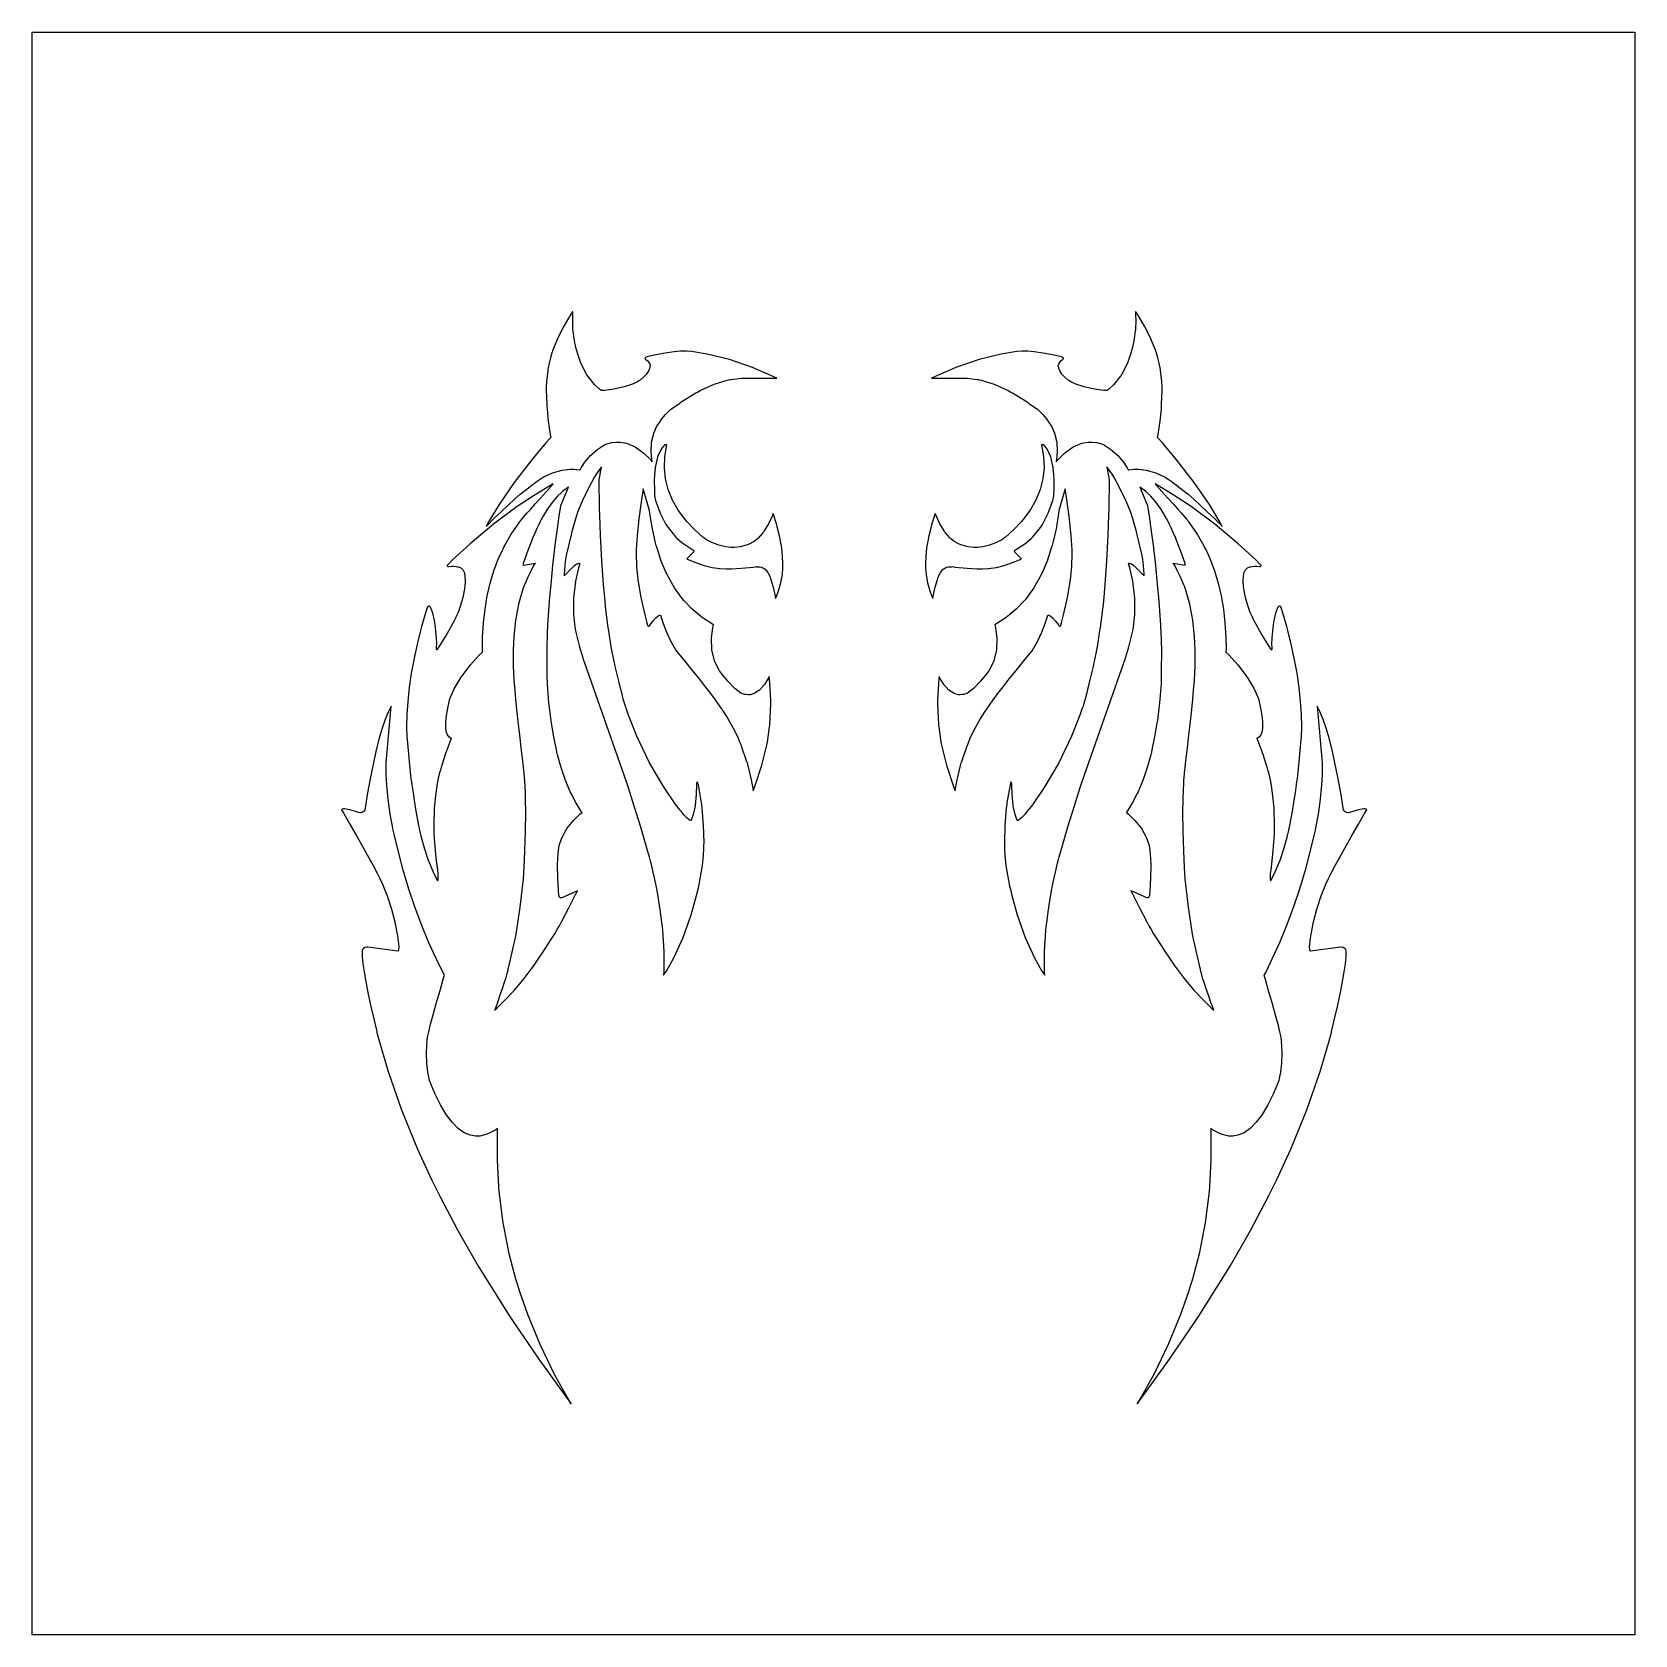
# Model space of a CAD drawing. Extents: x 0 to 41.7, y 0 to 41.7.
import ezdxf

# ---------------------------------------------------------------- set-up
doc = ezdxf.new("R2010")
doc.units = 0
doc.layers.get('0').update_dxf_attribs({"linetype": 'CONTINUOUS'})

msp = doc.modelspace()

# ---------------------------------------------------------------- linework, layer by layer
at = {"color": 7}
msp.add_lwpolyline([(0, 41.6806), (41.6667, 41.6806), (41.6667, 0.01389), (0, 0.01389), (0, 41.6806)], close=True, dxfattribs=at)
at = {"color": 0}
for points in [[(14.0524, 34.4099), (14.0521, 34.4099), (14.0513, 34.4099), (14.0511, 34.4097), (14.0499, 34.4097), (14.0083, 34.3461), (13.8257, 34.0392), (13.6764, 33.7471), (13.6516, 33.691), (13.6389, 33.6629), (13.5308, 33.3901), (13.5218, 33.3637), (13.515, 33.3494), (13.4995, 33.3033), (13.4736, 33.2079), (13.4438, 33.0774), (13.4184, 32.9533), (13.4104, 32.9118), (13.4059, 32.8844), (13.3753, 32.5926), (13.3736, 32.5615), (13.371, 32.5483), (13.3683, 32.4939), (13.3679, 32.3697), (13.3724, 32.1893), (13.3793, 32.0117), (13.3819, 31.9524), (13.3863, 31.8906), (13.4202, 31.5649), (13.4702, 31.2181), (13.4826, 31.1454), (13.4826, 31.1454), (13.3535, 31.0003), (12.9794, 30.5532), (12.5315, 29.9701), (12.1387, 29.3963), (11.8807, 28.9753), (11.8011, 28.8314), (11.8525, 28.8825), (12.0077, 29.0344), (12.1998, 29.2192), (12.3775, 29.3857), (12.5408, 29.5339), (12.6898, 29.6639), (12.8243, 29.7757), (12.9444, 29.8692), (13.0232, 29.9264), (13.0502, 29.9444), (13.1054, 29.9889), (13.284, 30.1061), (13.5272, 30.2217), (13.7798, 30.2911), (13.9762, 30.3142), (14.0418, 30.3142), (14.0939, 30.3142), (14.2328, 30.3026), (14.2504, 30.3004), (14.2764, 30.3535), (14.3715, 30.5043), (14.5231, 30.6832), (14.705, 30.8371), (14.8622, 30.9378), (14.9174, 30.966), (14.9435, 30.9756), (15.0729, 31.0092), (15.1885, 31.0236), (15.2271, 31.0236), (15.2842, 31.0236), (15.4554, 30.9914), (15.6807, 30.8946), (15.9032, 30.7332), (16.0721, 30.5675), (16.1228, 30.5075), (16.11, 30.5719), (16.0915, 30.7694), (16.1047, 31.0172), (16.1621, 31.2507), (16.2333, 31.4179), (16.2637, 31.4699), (16.291, 31.5085), (16.375, 31.6229), (16.4681, 31.7399), (16.5429, 31.8207), (16.5842, 31.8567), (16.5997, 31.8653), (16.8372, 32.0376), (16.8762, 32.0646), (17.2575, 32.3011), (17.2946, 32.3212), (17.3689, 32.3618), (17.7287, 32.5239), (18.0731, 32.6319), (18.1396, 32.6456), (18.1729, 32.6522), (18.4385, 32.686), (18.5271, 32.686), (19.3582, 32.68), (19.2032, 32.7551), (18.7274, 32.9586), (18.1257, 33.169), (17.5531, 33.3114), (17.1463, 33.3751), (17.0099, 33.3854), (16.9067, 33.3835), (16.8525, 33.3815), (16.6901, 33.3679), (16.46, 33.3365), (16.2162, 33.2897), (16.0228, 33.244), (15.9589, 33.2271), (15.9531, 33.2242), (15.9336, 33.2104), (15.9272, 33.1979), (15.9279, 33.1954), (15.9472, 33.1813), (16.0008, 33.1324), (16.0464, 33.0714), (16.0644, 33.0126), (16.0604, 32.969), (16.0551, 32.9561), (16.0511, 32.9347), (16.0261, 32.8728), (15.97, 32.7874), (15.8867, 32.6999), (15.8049, 32.6312), (15.7763, 32.6103), (15.7372, 32.585), (15.6092, 32.526), (15.3903, 32.456), (15.1197, 32.4004), (14.8782, 32.3671), (14.7975, 32.3592), (14.7933, 32.3622), (14.7528, 32.3944), (14.7488, 32.3978), (14.639, 32.499), (14.6212, 32.5174), (14.4528, 32.7251), (14.4369, 32.7485), (14.4114, 32.7883), (14.3432, 32.9132), (14.2599, 33.0997), (14.1868, 33.3076), (14.1379, 33.4794), (14.124, 33.5372), (14.1178, 33.5621), (14.09, 33.7147), (14.0657, 33.9047), (14.0615, 33.9483), (14.0589, 33.9792), (14.0533, 34.1529), (14.0575, 34.3526), (14.0599, 34.3964), (14.0596, 34.3987), (14.0542, 34.4099), (14.0524, 34.4099)], [(28.6894, 34.4099), (28.6875, 34.4099), (28.6821, 34.3987), (28.6819, 34.3964), (28.6843, 34.3526), (28.6885, 34.1529), (28.6828, 33.9792), (28.6803, 33.9483), (28.676, 33.9047), (28.6518, 33.7147), (28.6239, 33.5621), (28.6178, 33.5372), (28.6039, 33.4794), (28.5549, 33.3076), (28.4818, 33.0997), (28.3985, 32.9132), (28.3304, 32.7883), (28.3049, 32.7485), (28.289, 32.7251), (28.1206, 32.5174), (28.1028, 32.499), (27.9931, 32.3978), (27.989, 32.3944), (27.9483, 32.3622), (27.9443, 32.3592), (27.8635, 32.3671), (27.6219, 32.4004), (27.3514, 32.456), (27.1326, 32.526), (27.0046, 32.585), (26.9656, 32.6103), (26.9368, 32.6312), (26.855, 32.6999), (26.7718, 32.7874), (26.7156, 32.8728), (26.6907, 32.9347), (26.6867, 32.9561), (26.6813, 32.969), (26.6772, 33.0126), (26.6953, 33.0714), (26.7408, 33.1324), (26.7944, 33.1811), (26.8139, 33.1954), (26.8144, 33.1979), (26.8081, 33.2104), (26.7888, 33.2242), (26.7829, 33.2271), (26.7189, 33.244), (26.5256, 33.2897), (26.2818, 33.3365), (26.0515, 33.3679), (25.8893, 33.3815), (25.8351, 33.3835), (25.7319, 33.3854), (25.5956, 33.3751), (25.1886, 33.3114), (24.6161, 33.169), (24.0144, 32.9586), (23.5386, 32.7551), (23.3836, 32.68), (24.2146, 32.686), (24.3115, 32.686), (24.5689, 32.6522), (24.6022, 32.6456), (24.6688, 32.6319), (25.0131, 32.5239), (25.3728, 32.3618), (25.4472, 32.3212), (25.4843, 32.3011), (25.8656, 32.0646), (25.9046, 32.0376), (26.1421, 31.8653), (26.1575, 31.8567), (26.1988, 31.8207), (26.2737, 31.7399), (26.3668, 31.6229), (26.4508, 31.5086), (26.4781, 31.4699), (26.5083, 31.4179), (26.5796, 31.2507), (26.6369, 31.0172), (26.6501, 30.7694), (26.6318, 30.5719), (26.619, 30.5075), (26.6697, 30.5675), (26.8386, 30.7332), (27.061, 30.8946), (27.2864, 30.9914), (27.4576, 31.0236), (27.5147, 31.0236), (27.5533, 31.0236), (27.6689, 31.0092), (27.7983, 30.9756), (27.8243, 30.966), (27.8794, 30.9378), (28.0367, 30.8371), (28.2188, 30.6832), (28.3703, 30.5043), (28.4654, 30.3535), (28.4914, 30.3004), (28.5089, 30.3026), (28.6522, 30.3142), (28.7, 30.3142), (28.7654, 30.3142), (28.9619, 30.2911), (29.2146, 30.2217), (29.4578, 30.1061), (29.6364, 29.9889), (29.6915, 29.9444), (29.7185, 29.9264), (29.7972, 29.8692), (29.9174, 29.7757), (30.0519, 29.6639), (30.2008, 29.5339), (30.3642, 29.3857), (30.5419, 29.2192), (30.7342, 29.0344), (30.8893, 28.8825), (30.9407, 28.8314), (30.8611, 28.9753), (30.6031, 29.3963), (30.2103, 29.97), (29.7624, 30.5531), (29.3883, 31.0003), (29.2593, 31.1453), (29.2592, 31.1453), (29.2715, 31.2179), (29.3215, 31.5649), (29.3554, 31.8906), (29.3599, 31.9524), (29.3625, 32.0117), (29.3693, 32.1893), (29.3737, 32.3697), (29.3735, 32.4939), (29.3707, 32.5483), (29.3682, 32.5615), (29.3665, 32.5926), (29.3358, 32.8844), (29.3314, 32.9118), (29.3233, 32.9533), (29.2979, 33.0774), (29.2682, 33.2079), (29.2422, 33.3033), (29.2267, 33.3494), (29.22, 33.3637), (29.211, 33.3901), (29.1029, 33.6629), (29.0903, 33.691), (29.0653, 33.7471), (28.916, 34.0392), (28.7335, 34.3461), (28.6919, 34.4097), (28.6906, 34.4097), (28.6904, 34.4099), (28.6897, 34.4099), (28.6894, 34.4099)], [(16.4981, 30.9493), (16.4425, 30.9472), (16.4303, 30.9356), (16.3743, 30.8674), (16.3249, 30.7872), (16.3161, 30.7693), (16.2679, 30.6532), (16.2607, 30.6324), (16.2296, 30.519), (16.2051, 30.3936), (16.2014, 30.3667), (16.1951, 30.3243), (16.1831, 30.1962), (16.1747, 30.0078), (16.1764, 29.8012), (16.184, 29.6326), (16.1881, 29.5765), (16.2068, 29.5046), (16.326, 29.1729), (16.4785, 28.879), (16.5139, 28.8258), (16.5317, 28.7993), (16.7297, 28.5572), (16.7517, 28.5353), (16.8893, 28.4114), (16.9131, 28.3922), (17.1754, 28.2179), (17.2042, 28.2022), (17.2054, 28.1997), (17.2046, 28.1851), (17.1947, 28.1679), (17.1914, 28.164), (17.019, 27.9911), (17.0765, 27.9643), (17.2528, 27.8907), (17.4714, 27.8151), (17.675, 27.7643), (17.8161, 27.7419), (17.8635, 27.7383), (17.8815, 27.7368), (18.0435, 27.7294), (18.0974, 27.7294), (18.1811, 27.7294), (18.4325, 27.7431), (18.7506, 27.7747), (18.8193, 27.7838), (18.8342, 27.7833), (18.8789, 27.7807), (18.9268, 27.7754), (18.9633, 27.7676), (18.9824, 27.7607), (18.9881, 27.7572), (18.9958, 27.7551), (19.0332, 27.7361), (19.0694, 27.7057), (19.0765, 27.6979), (19.1178, 27.6431), (19.1246, 27.6325), (19.1574, 27.5711), (19.1889, 27.4985), (19.195, 27.4824), (19.2072, 27.4499), (19.2646, 27.2542), (19.3171, 27.0132), (19.3269, 26.9582), (19.35, 27.0058), (19.4079, 27.1542), (19.4668, 27.3624), (19.5038, 27.5828), (19.5176, 27.7572), (19.5186, 27.8154), (19.5192, 27.8551), (19.5113, 28.0604), (19.4887, 28.2737), (19.4819, 28.3176), (19.4753, 28.3617), (19.4306, 28.5872), (19.3711, 28.8211), (19.3571, 28.869), (19.2615, 29.1632), (19.2436, 29.1149), (19.145, 28.8981), (19.0349, 28.7136), (19.0111, 28.6815), (18.9992, 28.6656), (18.9375, 28.5915), (18.8728, 28.5256), (18.8594, 28.5136), (18.846, 28.5017), (18.7771, 28.4479), (18.7051, 28.4022), (18.6903, 28.3942), (18.5992, 28.3528), (18.5667, 28.3412), (18.404, 28.3008), (18.2569, 28.2835), (18.2079, 28.2835), (18.1632, 28.2835), (18.029, 28.2978), (17.8494, 28.3407), (17.669, 28.4122), (17.5315, 28.4847), (17.4879, 28.5122), (17.4393, 28.5514), (17.2169, 28.751), (17.0214, 28.9558), (16.9863, 28.9976), (16.7957, 29.2524), (16.6456, 29.5151), (16.5354, 29.786), (16.4658, 30.0647), (16.4363, 30.3515), (16.4469, 30.6464), (16.4981, 30.9493)], [(26.2438, 30.9493), (26.2947, 30.6464), (26.3056, 30.3515), (26.2761, 30.0647), (26.2062, 29.786), (26.0963, 29.5151), (25.9461, 29.2524), (25.7556, 28.9976), (25.7206, 28.9558), (25.5249, 28.751), (25.3024, 28.5514), (25.2539, 28.5122), (25.2101, 28.4847), (25.0726, 28.4122), (24.8924, 28.3407), (24.7128, 28.2978), (24.5786, 28.2835), (24.5339, 28.2835), (24.4849, 28.2835), (24.3378, 28.3008), (24.1751, 28.3412), (24.1426, 28.3528), (24.0515, 28.3942), (24.0367, 28.4022), (23.9647, 28.4479), (23.8957, 28.5017), (23.8824, 28.5136), (23.8689, 28.5256), (23.8043, 28.5915), (23.7426, 28.6656), (23.7307, 28.6815), (23.7069, 28.7136), (23.5967, 28.8981), (23.4982, 29.1149), (23.4803, 29.1632), (23.3847, 28.869), (23.3706, 28.8211), (23.3113, 28.5872), (23.2665, 28.3617), (23.2597, 28.3176), (23.2531, 28.2737), (23.2304, 28.0604), (23.2225, 27.8551), (23.2232, 27.8154), (23.224, 27.7572), (23.2379, 27.5828), (23.2749, 27.3624), (23.3339, 27.1542), (23.3918, 27.0058), (23.4149, 26.9582), (23.4246, 27.0132), (23.4771, 27.2542), (23.5344, 27.4499), (23.5468, 27.4824), (23.5528, 27.4985), (23.5843, 27.5711), (23.6171, 27.6325), (23.6239, 27.6431), (23.6653, 27.6979), (23.6724, 27.7057), (23.7085, 27.7361), (23.746, 27.7551), (23.7536, 27.7572), (23.7593, 27.7607), (23.7785, 27.7676), (23.8149, 27.7754), (23.8629, 27.7807), (23.9075, 27.7833), (23.9225, 27.7838), (23.9913, 27.7747), (24.3093, 27.7431), (24.5606, 27.7294), (24.6443, 27.7294), (24.7029, 27.7294), (24.8603, 27.7368), (24.8783, 27.7383), (24.9256, 27.7419), (25.0667, 27.7643), (25.2703, 27.8151), (25.489, 27.8907), (25.6651, 27.9643), (25.7228, 27.9911), (25.5504, 28.164), (25.5471, 28.1679), (25.5371, 28.1851), (25.5364, 28.1997), (25.5376, 28.2022), (25.5663, 28.2179), (25.8288, 28.3922), (25.8525, 28.4114), (25.9901, 28.5353), (26.0119, 28.5572), (26.2101, 28.7993), (26.2279, 28.8258), (26.2633, 28.879), (26.4157, 29.1729), (26.5349, 29.5046), (26.5538, 29.5765), (26.5576, 29.6326), (26.5654, 29.8012), (26.5671, 30.0078), (26.5587, 30.1962), (26.5465, 30.3243), (26.5404, 30.3667), (26.5365, 30.3936), (26.5122, 30.519), (26.4811, 30.6324), (26.474, 30.6532), (26.4257, 30.7693), (26.4168, 30.7872), (26.3674, 30.8674), (26.3114, 30.9356), (26.2993, 30.9472), (26.2438, 30.9493)], [(14.8007, 30.3769), (14.6657, 30.1854), (14.6142, 30.0971), (14.4674, 29.8276), (14.3089, 29.5046), (14.1903, 29.2161), (14.1275, 29.0267), (14.1115, 28.9622), (14.025, 28.6646), (14.0111, 28.6135), (13.8872, 28.0732), (13.8761, 28.0161), (13.8702, 27.9693), (13.8536, 27.8285), (13.8394, 27.6878), (13.8333, 27.5939), (13.8333, 27.5549), (13.8354, 27.5469), (14.0919, 27.8071), (14.1017, 27.8146), (14.1317, 27.8361), (14.1654, 27.8568), (14.1932, 27.8693), (14.2096, 27.8733), (14.2151, 27.8733), (14.2207, 27.8733), (14.2361, 27.8647), (14.2374, 27.8629), (14.204, 27.7515), (14.1276, 27.4097), (14.0726, 26.9678), (14.0724, 26.5371), (14.1064, 26.221), (14.1268, 26.1175), (14.1414, 26.0489), (14.2281, 25.7033), (14.3336, 25.3537), (14.3576, 25.2832), (15.4426, 22.2011), (15.4936, 22.0438), (15.6439, 21.5707), (15.8153, 21.0167), (15.9567, 20.5388), (16.0414, 20.2376), (16.0682, 20.1369), (16.0832, 20.0782), (16.2146, 19.4979), (16.2258, 19.4407), (16.2337, 19.4111), (16.2532, 19.3113), (16.2875, 19.1001), (16.3286, 18.8078), (16.3651, 18.5274), (16.3768, 18.4337), (16.3878, 18.3244), (16.4203, 17.7874), (16.4224, 17.2636), (16.4182, 17.1608), (16.4921, 17.2699), (16.6868, 17.6151), (16.9253, 18.1399), (17.1335, 18.735), (17.2725, 19.2331), (17.3115, 19.4007), (17.3296, 19.4797), (17.3779, 19.7183), (17.4256, 20.0118), (17.4544, 20.281), (17.4643, 20.4649), (17.4646, 20.5261), (17.4672, 20.6131), (17.4583, 21.0553), (17.4193, 21.5072), (17.4069, 21.5992), (17.4008, 21.6451), (17.3203, 22.1106), (17.3103, 22.1576), (17.3087, 22.1625), (17.3007, 22.1792), (17.2936, 22.1863), (17.2912, 22.1863), (17.2907, 22.1863), (17.2893, 22.186), (17.2892, 22.1858), (17.2876, 22.1853), (17.2803, 22.1754), (17.2732, 22.1563), (17.2718, 22.1511), (17.2726, 22.1082), (17.2633, 21.8637), (17.2361, 21.5793), (17.2279, 21.5164), (17.2229, 21.485), (17.189, 21.3407), (17.1443, 21.2135), (17.1338, 21.1904), (17.1328, 21.1894), (17.1225, 21.1839), (17.1192, 21.1839), (17.1094, 21.1839), (17.0806, 21.2007), (17.0228, 21.2514), (16.9461, 21.3357), (16.8738, 21.4238), (16.8504, 21.4536), (16.7386, 21.5965), (16.4292, 22.0456), (16.0539, 22.6853), (15.7244, 23.3731), (15.505, 23.9225), (15.4411, 24.1089), (15.4358, 24.1212), (15.4226, 24.1594), (15.3989, 24.2361), (15.37, 24.339), (15.336, 24.4679), (15.2967, 24.6231), (15.2522, 24.8043), (15.2026, 25.0117), (15.1614, 25.1868), (15.1478, 25.2451), (15.1317, 25.3181), (15.0569, 25.7026), (14.9899, 26.1143), (14.9776, 26.2007), (14.9097, 26.7392), (14.8936, 26.8838), (14.8532, 27.3185), (14.8082, 27.9381), (14.7746, 28.5985), (14.7564, 29.124), (14.7525, 29.2992), (14.7418, 30.0407), (14.8007, 30.3769)], [(27.941, 30.3769), (28, 30.0407), (27.9893, 29.2992), (27.9853, 29.124), (27.9671, 28.5985), (27.9335, 27.9381), (27.8885, 27.3185), (27.8482, 26.8838), (27.8321, 26.7392), (27.7642, 26.2007), (27.7518, 26.1143), (27.6847, 25.7026), (27.61, 25.3181), (27.594, 25.2451), (27.5804, 25.1868), (27.5392, 25.0117), (27.4894, 24.8043), (27.445, 24.6231), (27.4058, 24.4679), (27.3718, 24.339), (27.3428, 24.2361), (27.3192, 24.1594), (27.3058, 24.1212), (27.3007, 24.1089), (27.2368, 23.9225), (27.0172, 23.3731), (26.6879, 22.6853), (26.3125, 22.0456), (26.0031, 21.5965), (25.8914, 21.4536), (25.8679, 21.4238), (25.7957, 21.3357), (25.7189, 21.2514), (25.6612, 21.2007), (25.6322, 21.1839), (25.6226, 21.1839), (25.619, 21.1839), (25.6089, 21.1894), (25.6081, 21.1904), (25.5975, 21.2135), (25.5526, 21.3407), (25.5189, 21.485), (25.5139, 21.5164), (25.5057, 21.5793), (25.4783, 21.8637), (25.469, 22.1082), (25.4699, 22.1511), (25.4685, 22.1563), (25.4614, 22.1754), (25.4542, 22.1853), (25.4526, 22.1858), (25.4524, 22.186), (25.451, 22.1863), (25.4504, 22.1863), (25.4481, 22.1863), (25.441, 22.1792), (25.4331, 22.1625), (25.4315, 22.1576), (25.4215, 22.1106), (25.341, 21.6451), (25.3349, 21.5992), (25.3225, 21.5072), (25.2833, 21.0553), (25.2744, 20.6131), (25.2772, 20.5261), (25.2774, 20.4649), (25.2872, 20.281), (25.3163, 20.0118), (25.3639, 19.7183), (25.4121, 19.4797), (25.4303, 19.4007), (25.4693, 19.2331), (25.6082, 18.735), (25.8164, 18.1399), (26.0549, 17.6151), (26.2497, 17.2699), (26.3236, 17.1608), (26.3194, 17.2636), (26.3214, 17.7875), (26.354, 18.3244), (26.3651, 18.4337), (26.3767, 18.5274), (26.4131, 18.8078), (26.4543, 19.1001), (26.4886, 19.3113), (26.5079, 19.4111), (26.516, 19.4407), (26.5272, 19.4979), (26.6586, 20.0782), (26.6736, 20.1369), (26.7004, 20.2376), (26.785, 20.5388), (26.9264, 21.0167), (27.0978, 21.5707), (27.2483, 22.0438), (27.2992, 22.2011), (28.3842, 25.2832), (28.4082, 25.3537), (28.5136, 25.7033), (28.6004, 26.0489), (28.615, 26.1175), (28.6354, 26.221), (28.6694, 26.5371), (28.6692, 26.9678), (28.6142, 27.4097), (28.5376, 27.7515), (28.5044, 27.8629), (28.5056, 27.8647), (28.5214, 27.8733), (28.5267, 27.8733), (28.5321, 27.8733), (28.5485, 27.8693), (28.5763, 27.8568), (28.6101, 27.8361), (28.6401, 27.8146), (28.6499, 27.8071), (28.9064, 27.5469), (28.9085, 27.5549), (28.9085, 27.5939), (28.9024, 27.6878), (28.8881, 27.8285), (28.8715, 27.9693), (28.8656, 28.0161), (28.8546, 28.0732), (28.7306, 28.6135), (28.7168, 28.6646), (28.6303, 28.9622), (28.6143, 29.0267), (28.5515, 29.2161), (28.4328, 29.5046), (28.2744, 29.8276), (28.1275, 30.0971), (28.0761, 30.1854), (27.941, 30.3769)], [(13.5503, 29.9339), (13.2349, 29.7501), (13.0758, 29.654), (12.6112, 29.3446), (11.9969, 28.8881), (11.3921, 28.3807), (10.9418, 27.966), (10.7968, 27.8226), (10.7941, 27.819), (10.7927, 27.8031), (10.8087, 27.7912), (10.8146, 27.7894), (10.8263, 27.7904), (10.9109, 27.7947), (10.9392, 27.7947), (10.9595, 27.7947), (11.0204, 27.7908), (11.0699, 27.7818), (11.0774, 27.7792), (11.0892, 27.7765), (11.143, 27.7517), (11.1897, 27.7108), (11.1981, 27.7004), (11.21, 27.6892), (11.2322, 27.6408), (11.2513, 27.541), (11.2552, 27.4006), (11.2481, 27.2647), (11.2439, 27.2197), (11.2342, 27.161), (11.1979, 26.9857), (11.1415, 26.7764), (11.0749, 26.5918), (11.0195, 26.4706), (10.998, 26.4318), (10.9693, 26.3714), (10.7943, 26.0481), (10.5774, 25.6967), (10.5277, 25.6221), (10.5273, 25.6217), (10.524, 25.6193), (10.523, 25.6193), (10.5214, 25.6193), (10.5168, 25.6272), (10.5133, 25.6458), (10.5128, 25.6511), (10.5166, 25.68), (10.5199, 25.7681), (10.515, 25.9207), (10.4982, 26.1092), (10.4775, 26.2776), (10.4696, 26.3336), (10.461, 26.3817), (10.4148, 26.5779), (10.3634, 26.7146), (10.3524, 26.7331), (10.3495, 26.7374), (10.3254, 26.7589), (10.3174, 26.7589), (10.3105, 26.7589), (10.2897, 26.7438), (10.2659, 26.7085), (10.2611, 26.6983), (10.124, 26.2257), (10.0962, 26.1214), (10.0188, 25.8071), (9.93033, 25.4033), (9.85846, 25.0144), (9.80322, 24.6403), (9.76465, 24.2811), (9.74274, 23.9367), (9.73747, 23.6072), (9.74382, 23.371), (9.74886, 23.2925), (9.75657, 23.1933), (9.79981, 22.7185), (9.84918, 22.2714), (9.86003, 22.1863), (9.87056, 22.115), (9.90278, 21.9015), (9.94174, 21.65), (9.97694, 21.4317), (10.0084, 21.2468), (10.0361, 21.095), (10.06, 20.9767), (10.0801, 20.8915), (10.0914, 20.8522), (10.0966, 20.8396), (10.1186, 20.7478), (10.194, 20.4742), (10.3008, 20.1504), (10.4168, 19.8683), (10.5077, 19.6863), (10.5422, 19.6281), (10.5423, 19.6279), (10.5438, 19.6275), (10.5443, 19.6275), (10.5463, 19.6275), (10.5524, 19.6389), (10.5567, 19.6728), (10.5574, 19.7292), (10.5554, 19.7885), (10.5544, 19.8082), (10.5442, 19.8908), (10.5149, 20.1389), (10.4857, 20.406), (10.4668, 20.6093), (10.4592, 20.714), (10.4581, 20.749), (10.4553, 20.8093), (10.451, 21.1183), (10.4592, 21.4375), (10.4628, 21.5028), (10.47, 21.5835), (10.4962, 21.8251), (10.5342, 22.0993), (10.5766, 22.3253), (10.6095, 22.4592), (10.6235, 22.5028), (10.6412, 22.5704), (10.7463, 22.911), (10.8737, 23.2544), (10.9025, 23.3236), (10.8866, 23.3279), (10.8426, 23.3549), (10.798, 23.4126), (10.7688, 23.4972), (10.7549, 23.6085), (10.7563, 23.7465), (10.773, 23.9111), (10.8051, 24.1025), (10.8396, 24.2663), (10.8525, 24.3204), (10.8755, 24.3947), (10.9711, 24.6092), (11.153, 24.9124), (11.398, 25.2301), (11.6261, 25.4825), (11.7062, 25.5625), (11.7051, 25.6592), (11.7108, 25.9492), (11.7336, 26.3219), (11.7745, 26.6807), (11.8337, 27.0256), (11.911, 27.3564), (12.0065, 27.6733), (12.1201, 27.9764), (12.2165, 28.1944), (12.252, 28.2654), (12.2833, 28.3281), (12.4561, 28.629), (12.6504, 28.9135), (12.6925, 28.9679), (12.7014, 28.9799), (12.7297, 29.0147), (12.7868, 29.0826), (12.864, 29.1718), (12.9613, 29.2819), (13.0784, 29.4132), (13.2157, 29.5657), (13.373, 29.7392), (13.506, 29.8853), (13.5503, 29.9339), (13.5503, 29.9339)], [(13.9413, 29.8501), (13.7969, 29.7462), (13.7598, 29.7154), (13.6561, 29.6132), (13.5188, 29.451), (13.3851, 29.2596), (13.2856, 29.0953), (13.2549, 29.039), (13.249, 29.0319), (13.2342, 29.0082), (13.2061, 28.9564), (13.1708, 28.8833), (13.1283, 28.7893), (13.0785, 28.6742), (13.0214, 28.5381), (12.9571, 28.3807), (12.9034, 28.2471), (12.8856, 28.2024), (12.7696, 27.8651), (12.769, 27.8599), (12.7683, 27.8383), (12.7706, 27.8239), (12.7716, 27.8221), (13.0828, 27.8772), (13.0828, 27.8772), (13.0706, 27.8644), (13.0367, 27.8107), (12.9718, 27.6878), (12.8881, 27.5086), (12.8107, 27.3322), (12.7856, 27.2731), (12.7586, 27.2001), (12.647, 26.8113), (12.5673, 26.3911), (12.5562, 26.3022), (12.5461, 26.22), (12.5246, 25.9721), (12.5086, 25.6242), (12.5081, 25.2588), (12.5177, 24.9713), (12.5233, 24.8756), (12.5247, 24.8422), (12.5315, 24.7424), (12.5461, 24.5644), (12.5673, 24.3417), (12.5949, 24.0742), (12.6291, 23.7619), (12.6697, 23.405), (12.7167, 23.0032), (12.7568, 22.6683), (12.7703, 22.5567), (12.7758, 22.5042), (12.7982, 22.2188), (12.8141, 21.9031), (12.8163, 21.8353), (12.8198, 21.7263), (12.8238, 21.399), (12.8196, 20.9182), (12.8037, 20.3928), (12.7842, 19.9653), (12.7762, 19.8228), (12.7642, 19.6701), (12.6834, 18.934), (12.5743, 18.2342), (12.5483, 18.0997), (12.5352, 18.0325), (12.3872, 17.3825), (12.3706, 17.3199), (12.3678, 17.3043), (12.3572, 17.2583), (12.3353, 17.1761), (12.3048, 17.0735), (12.2658, 16.9504), (12.2182, 16.8067), (12.1621, 16.6424), (12.0975, 16.4575), (12.0428, 16.3035), (12.0244, 16.2522), (12.0912, 16.3132), (12.2848, 16.5039), (12.5399, 16.7789), (12.7896, 17.0772), (12.9747, 17.3171), (13.034, 17.3987), (13.0693, 17.4508), (13.175, 17.6072), (13.3008, 17.7956), (13.4112, 17.9638), (13.5065, 18.1119), (13.5865, 18.2399), (13.6512, 18.3478), (13.7006, 18.4357), (13.7268, 18.4861), (13.7347, 18.5033), (13.7723, 18.5706), (13.9576, 18.9182), (14.1392, 19.2813), (14.175, 19.3561), (14.175, 19.3561), (13.7674, 19.175), (13.7661, 19.1749), (13.7562, 19.1738), (13.753, 19.1738), (13.7471, 19.1738), (13.7294, 19.1783), (13.7118, 19.1922), (13.7001, 19.2153), (13.695, 19.2393), (13.6944, 19.2475), (13.6858, 19.3564), (13.6668, 19.6837), (13.6596, 20.0421), (13.6727, 20.3225), (13.693, 20.4757), (13.7062, 20.525), (13.718, 20.5836), (13.7785, 20.7544), (13.901, 20.9757), (14.0735, 21.1887), (14.2375, 21.3463), (14.2961, 21.3937), (14.2682, 21.434), (14.1358, 21.6499), (14.0136, 21.8847), (13.9906, 21.9346), (13.8604, 22.2478), (13.84, 22.3025), (13.7452, 22.5897), (13.6605, 22.8961), (13.6451, 22.9603), (13.6296, 23.0244), (13.5599, 23.3594), (13.5003, 23.7135), (13.4899, 23.7871), (13.4347, 24.2435), (13.3947, 24.7283), (13.389, 24.9574), (13.3867, 25.0701), (13.386, 25.6063), (13.3994, 26.1043), (13.4042, 26.1982), (13.408, 26.2756), (13.4231, 26.5075), (13.4523, 26.8833), (13.4918, 27.3257), (13.5288, 27.7072), (13.5417, 27.8343), (13.5564, 27.9606), (13.6024, 28.339), (13.6571, 28.7631), (13.7057, 29.1067), (13.7368, 29.3043), (13.7484, 29.3699), (13.9413, 29.8501)], [(15.8836, 29.8071), (15.8407, 29.5288), (15.8221, 29.4028), (15.7726, 29.0237), (15.7279, 28.5876), (15.7068, 28.2204), (15.7051, 27.9965), (15.709, 27.9221), (15.709, 27.8867), (15.7132, 27.7806), (15.7264, 27.62), (15.7486, 27.4404), (15.7799, 27.2421), (15.8201, 27.0246), (15.8696, 26.7883), (15.9281, 26.5329), (15.9782, 26.3271), (15.9957, 26.2586), (15.9981, 26.2543), (16.0186, 26.2326), (16.0254, 26.2326), (16.0292, 26.2326), (16.0394, 26.2378), (16.0407, 26.2387), (16.0635, 26.2707), (16.1349, 26.364), (16.2129, 26.4535), (16.275, 26.5071), (16.3094, 26.525), (16.321, 26.525), (16.3254, 26.525), (16.3371, 26.5211), (16.3383, 26.5203), (16.3519, 26.4653), (16.4031, 26.3029), (16.4919, 26.0769), (16.6049, 25.8422), (16.7058, 25.6585), (16.7418, 25.5987), (16.7968, 25.5325), (16.9611, 25.3331), (17.1604, 25.0886), (17.3397, 24.8654), (17.4989, 24.6635), (17.6382, 24.4829), (17.7572, 24.3235), (17.8563, 24.1853), (17.9161, 24.0979), (17.9353, 24.0683), (17.9758, 24.0067), (18.0925, 23.8185), (18.2258, 23.584), (18.3351, 23.3651), (18.4011, 23.2133), (18.4206, 23.1617), (18.4353, 23.125), (18.5668, 22.745), (18.5785, 22.7056), (18.5862, 22.6876), (18.6064, 22.6185), (18.6437, 22.4649), (18.6904, 22.2449), (18.7329, 22.03), (18.7465, 21.9583), (18.791, 22.07), (18.9744, 22.6261), (19.106, 23.1792), (19.1244, 23.2893), (19.1704, 23.6193), (19.1764, 23.6742), (19.2042, 24.2213), (19.2038, 24.2758), (19.2032, 24.3303), (19.1662, 24.8736), (19.1593, 24.9276), (19.1326, 24.874), (19.0379, 24.7201), (18.909, 24.5719), (18.7725, 24.4829), (18.6642, 24.4533), (18.6282, 24.4533), (18.6114, 24.4533), (18.5667, 24.4583), (18.561, 24.4593), (18.5604, 24.4593), (18.5554, 24.459), (18.5539, 24.459), (18.5215, 24.459), (18.4246, 24.4976), (18.2679, 24.6133), (18.0839, 24.8063), (17.9229, 25.0071), (17.8725, 25.0763), (17.8326, 25.1364), (17.7407, 25.3353), (17.6704, 25.6215), (17.6615, 25.9347), (17.6944, 26.1917), (17.714, 26.2753), (17.4194, 26.4614), (17.3726, 26.4954), (17.1522, 26.6835), (16.9501, 26.8956), (16.9125, 26.9415), (16.8749, 26.9875), (16.7001, 27.2354), (16.5438, 27.5072), (16.5151, 27.5651), (16.4867, 27.6232), (16.3576, 27.9308), (16.2468, 28.2625), (16.2274, 28.3324), (16.2079, 28.4024), (16.1246, 28.77), (16.0594, 29.1614), (16.0492, 29.2433), (15.8836, 29.8071)], [(26.8582, 29.8071), (26.6926, 29.2433), (26.6824, 29.1614), (26.6172, 28.7699), (26.5338, 28.4024), (26.5144, 28.3324), (26.495, 28.2625), (26.3842, 27.9308), (26.2551, 27.6232), (26.2267, 27.5651), (26.1981, 27.5072), (26.0417, 27.2354), (25.8668, 26.9875), (25.8292, 26.9415), (25.7915, 26.8956), (25.5894, 26.6835), (25.369, 26.4954), (25.3222, 26.4614), (25.0276, 26.2753), (25.0474, 26.1917), (25.0803, 25.9347), (25.0714, 25.6215), (25.001, 25.3353), (24.9092, 25.1364), (24.8693, 25.0763), (24.8187, 25.0071), (24.6578, 24.8063), (24.4737, 24.6133), (24.3171, 24.4976), (24.2203, 24.459), (24.1881, 24.459), (24.1861, 24.459), (24.1813, 24.4593), (24.1807, 24.4593), (24.175, 24.4583), (24.1289, 24.4533), (24.1136, 24.4533), (24.0775, 24.4533), (23.9693, 24.4829), (23.8326, 24.5719), (23.7038, 24.7201), (23.609, 24.874), (23.5825, 24.9276), (23.5756, 24.8736), (23.5385, 24.3303), (23.5381, 24.2758), (23.5375, 24.2213), (23.5654, 23.6742), (23.5714, 23.6193), (23.6174, 23.2893), (23.6358, 23.1792), (23.7674, 22.6261), (23.9507, 22.07), (23.9951, 21.9583), (24.0088, 22.03), (24.0512, 22.2449), (24.0979, 22.4649), (24.1353, 22.6185), (24.1556, 22.6876), (24.1632, 22.7056), (24.1749, 22.745), (24.3065, 23.125), (24.3213, 23.1617), (24.3406, 23.2132), (24.4067, 23.3651), (24.516, 23.584), (24.6492, 23.8185), (24.7658, 24.0067), (24.8064, 24.0683), (24.8256, 24.0979), (24.8854, 24.1853), (24.9844, 24.3235), (25.1036, 24.4829), (25.2428, 24.6635), (25.4021, 24.8654), (25.5812, 25.0886), (25.7806, 25.3331), (25.945, 25.5325), (26, 25.5987), (26.036, 25.6585), (26.1369, 25.8422), (26.2497, 26.0769), (26.3386, 26.3029), (26.3897, 26.4653), (26.4033, 26.5203), (26.4046, 26.5211), (26.4167, 26.525), (26.4207, 26.525), (26.4322, 26.525), (26.4668, 26.5071), (26.5287, 26.4535), (26.6069, 26.364), (26.6783, 26.2707), (26.701, 26.2387), (26.7024, 26.2378), (26.7128, 26.2326), (26.7164, 26.2326), (26.7237, 26.2326), (26.7438, 26.2543), (26.7461, 26.2586), (26.7635, 26.3271), (26.8136, 26.5329), (26.8721, 26.7883), (26.9215, 27.0246), (26.9618, 27.2421), (26.9932, 27.4404), (27.0154, 27.62), (27.0285, 27.7806), (27.0328, 27.8867), (27.0326, 27.9221), (27.0367, 27.9965), (27.035, 28.2204), (27.0139, 28.5876), (26.9692, 29.0237), (26.9197, 29.4028), (26.9011, 29.5288), (26.8582, 29.8071)], [(28.8006, 29.8501), (28.9933, 29.3699), (29.005, 29.3043), (29.036, 29.1067), (29.0847, 28.7631), (29.1394, 28.339), (29.1853, 27.9606), (29.2001, 27.8343), (29.2131, 27.7072), (29.25, 27.3257), (29.2894, 26.8833), (29.3187, 26.5075), (29.3338, 26.2756), (29.3375, 26.1982), (29.3424, 26.1043), (29.3558, 25.6063), (29.355, 25.0701), (29.3528, 24.9574), (29.3471, 24.7283), (29.3071, 24.2435), (29.2519, 23.7871), (29.2415, 23.7135), (29.1818, 23.3594), (29.1121, 23.0244), (29.0967, 22.9603), (29.0813, 22.8961), (28.9965, 22.5897), (28.9018, 22.3025), (28.8814, 22.2478), (28.7511, 21.9346), (28.7282, 21.8847), (28.6058, 21.6499), (28.4736, 21.434), (28.4457, 21.3937), (28.5042, 21.3463), (28.6682, 21.1887), (28.8407, 20.9757), (28.9632, 20.7544), (29.0237, 20.5836), (29.0357, 20.525), (29.0488, 20.4757), (29.069, 20.3225), (29.0821, 20.0421), (29.0749, 19.6837), (29.056, 19.3564), (29.0474, 19.2475), (29.0467, 19.2393), (29.0415, 19.2153), (29.03, 19.1922), (29.0124, 19.1783), (28.9947, 19.1738), (28.9889, 19.1738), (28.9851, 19.1738), (28.9757, 19.1749), (28.9744, 19.175), (28.5669, 19.3561), (28.5668, 19.3561), (28.6025, 19.2811), (28.7842, 18.9181), (28.9694, 18.5706), (29.0071, 18.5033), (29.0149, 18.4861), (29.0411, 18.4357), (29.0906, 18.3478), (29.1553, 18.2399), (29.2353, 18.1119), (29.3304, 17.9638), (29.441, 17.7956), (29.5667, 17.6072), (29.6724, 17.4508), (29.7078, 17.3987), (29.7671, 17.3171), (29.9521, 17.0772), (30.2018, 16.7789), (30.4569, 16.5039), (30.6506, 16.3132), (30.7175, 16.2522), (30.699, 16.3035), (30.6443, 16.4575), (30.5796, 16.6424), (30.5235, 16.8067), (30.476, 16.9504), (30.4369, 17.0735), (30.4065, 17.1761), (30.3846, 17.2583), (30.3739, 17.3043), (30.3712, 17.3199), (30.3546, 17.3825), (30.2065, 18.0325), (30.1935, 18.0997), (30.1674, 18.2342), (30.0583, 18.934), (29.9775, 19.6701), (29.9657, 19.8228), (29.9576, 19.9653), (29.9381, 20.3928), (29.9221, 20.9182), (29.9179, 21.399), (29.9219, 21.7263), (29.9256, 21.8353), (29.9276, 21.9031), (29.9435, 22.2188), (29.966, 22.5042), (29.9715, 22.5567), (29.985, 22.6683), (30.025, 23.0032), (30.0721, 23.405), (30.1126, 23.7619), (30.1468, 24.0742), (30.1744, 24.3417), (30.1956, 24.5644), (30.2103, 24.7424), (30.2171, 24.8422), (30.2185, 24.8756), (30.224, 24.9713), (30.2336, 25.2588), (30.2332, 25.6242), (30.2171, 25.9721), (30.1957, 26.22), (30.1856, 26.3022), (30.1744, 26.3911), (30.0947, 26.8113), (29.9832, 27.2001), (29.9561, 27.2731), (29.9311, 27.3322), (29.8536, 27.5085), (29.77, 27.6876), (29.705, 27.8106), (29.6711, 27.8644), (29.659, 27.8772), (29.6592, 27.8772), (29.9703, 27.8221), (29.9711, 27.8239), (29.9735, 27.8383), (29.9728, 27.8599), (29.9722, 27.8651), (29.8561, 28.2024), (29.8383, 28.2471), (29.7846, 28.3807), (29.7203, 28.5381), (29.6632, 28.6742), (29.6135, 28.7893), (29.571, 28.8833), (29.5357, 28.9564), (29.5076, 29.0082), (29.4928, 29.0319), (29.4868, 29.039), (29.4561, 29.0953), (29.3567, 29.2596), (29.2229, 29.451), (29.0856, 29.6132), (28.9819, 29.7154), (28.9449, 29.7462), (28.8006, 29.8501)], [(29.1915, 29.9337), (29.2358, 29.8851), (29.3688, 29.7392), (29.5261, 29.5656), (29.6633, 29.4132), (29.7806, 29.2819), (29.8778, 29.1718), (29.9549, 29.0826), (30.0121, 29.0147), (30.0403, 28.9799), (30.0493, 28.9679), (30.0914, 28.9135), (30.2857, 28.629), (30.4585, 28.3281), (30.4899, 28.2654), (30.5253, 28.1944), (30.6217, 27.9764), (30.7353, 27.6733), (30.8308, 27.3564), (30.9081, 27.0256), (30.9672, 26.6807), (31.0082, 26.3219), (31.031, 25.9492), (31.0367, 25.6592), (31.0356, 25.5625), (31.1156, 25.4825), (31.3438, 25.2301), (31.5887, 24.9124), (31.7706, 24.6092), (31.8663, 24.3947), (31.8892, 24.3204), (31.9021, 24.2663), (31.9367, 24.1025), (31.9688, 23.9111), (31.9854, 23.7465), (31.9868, 23.6085), (31.9729, 23.4972), (31.9437, 23.4126), (31.8992, 23.3549), (31.8551, 23.3279), (31.8393, 23.3236), (31.8681, 23.2544), (31.9954, 22.911), (32.1006, 22.5704), (32.1182, 22.5028), (32.1322, 22.4592), (32.1651, 22.3253), (32.2076, 22.0993), (32.2456, 21.8251), (32.2718, 21.5835), (32.279, 21.5028), (32.2825, 21.4375), (32.2907, 21.1183), (32.2865, 20.8093), (32.2837, 20.749), (32.2825, 20.714), (32.275, 20.6093), (32.256, 20.406), (32.2268, 20.1389), (32.1975, 19.8908), (32.1874, 19.8082), (32.1862, 19.7885), (32.1843, 19.7292), (32.185, 19.6728), (32.1894, 19.6389), (32.1954, 19.6275), (32.1975, 19.6275), (32.1979, 19.6275), (32.1994, 19.6279), (32.1996, 19.6281), (32.234, 19.6863), (32.3249, 19.8683), (32.441, 20.1504), (32.5478, 20.4742), (32.6231, 20.7478), (32.6451, 20.8396), (32.6503, 20.8521), (32.6615, 20.8915), (32.6817, 20.9767), (32.7056, 21.095), (32.7333, 21.2468), (32.7647, 21.4317), (32.8, 21.65), (32.839, 21.9015), (32.8711, 22.115), (32.8817, 22.1863), (32.8925, 22.2714), (32.9419, 22.7185), (32.9851, 23.1933), (32.9929, 23.2925), (32.9979, 23.371), (33.0043, 23.6072), (32.999, 23.9367), (32.9771, 24.2811), (32.9385, 24.6403), (32.8832, 25.0144), (32.8114, 25.4033), (32.7229, 25.8071), (32.6456, 26.1214), (32.6178, 26.2257), (32.4807, 26.6983), (32.4758, 26.7085), (32.4521, 26.7438), (32.4313, 26.7589), (32.4243, 26.7589), (32.4157, 26.7589), (32.3922, 26.7374), (32.3894, 26.7331), (32.3783, 26.7146), (32.3269, 26.5779), (32.2807, 26.3817), (32.2722, 26.3336), (32.2642, 26.2776), (32.2435, 26.1092), (32.2267, 25.9207), (32.2219, 25.7681), (32.2251, 25.68), (32.229, 25.6511), (32.2285, 25.6458), (32.225, 25.6272), (32.2203, 25.6193), (32.2188, 25.6193), (32.2175, 25.6193), (32.2144, 25.6217), (32.214, 25.6221), (32.1643, 25.6967), (31.9474, 26.0481), (31.7724, 26.3714), (31.7438, 26.4318), (31.7222, 26.4706), (31.6668, 26.5918), (31.6001, 26.7764), (31.5439, 26.9857), (31.5075, 27.161), (31.4978, 27.2197), (31.4936, 27.2647), (31.4867, 27.4006), (31.4906, 27.541), (31.5096, 27.6408), (31.5318, 27.6892), (31.5437, 27.7004), (31.5521, 27.7108), (31.5988, 27.7517), (31.6525, 27.7765), (31.6644, 27.7792), (31.6719, 27.7818), (31.7214, 27.7908), (31.7822, 27.7947), (31.8026, 27.7947), (31.8338, 27.7947), (31.9154, 27.7904), (31.9272, 27.7894), (31.9331, 27.7912), (31.949, 27.8031), (31.9476, 27.819), (31.945, 27.8226), (31.7999, 27.966), (31.3496, 28.3807), (30.7449, 28.8881), (30.1306, 29.3446), (29.6658, 29.654), (29.5068, 29.7501), (29.1917, 29.9337), (29.1915, 29.9337)], [(11.8011, 28.8314), (11.8011, 28.8314)], [(11.8011, 28.8314), (11.8011, 28.8314)], [(9.33669, 24.1547), (9.25765, 24.0014), (9.23622, 23.9549), (9.17925, 23.8115), (9.10157, 23.5851), (9.02453, 23.3221), (8.94814, 23.0225), (8.87244, 22.6863), (8.79736, 22.3135), (8.72299, 21.904), (8.66694, 21.5697), (8.64931, 21.4581), (8.64638, 21.4507), (8.63226, 21.4303), (8.60553, 21.4088), (8.56901, 21.3933), (8.53444, 21.3856), (8.52285, 21.3842), (8.48699, 21.3963), (8.37885, 21.4301), (8.26079, 21.4631), (8.16862, 21.4826), (8.11893, 21.4892), (8.10237, 21.4892), (8.09196, 21.4892), (8.06082, 21.4821), (8.04736, 21.4656), (8.04747, 21.4607), (8.10092, 21.3683), (8.26069, 21.0906), (8.45019, 20.7588), (8.616, 20.4654), (8.75803, 20.2104), (8.87642, 19.9939), (8.97103, 19.8157), (9.04189, 19.6761), (9.07801, 19.6004), (9.08908, 19.5747), (9.12592, 19.4879), (9.22754, 19.2237), (9.34022, 18.8831), (9.42703, 18.5529), (9.47569, 18.3137), (9.48801, 18.2333), (9.49729, 18.1875), (9.52083, 18.0492), (9.53456, 17.9135), (9.52924, 17.8258), (9.51357, 17.7904), (9.50483, 17.7865), (8.72428, 17.8944), (8.70856, 17.8931), (8.662, 17.8832), (8.61692, 17.8617), (8.58903, 17.8299), (8.57878, 17.7983), (8.57835, 17.7878), (8.5779, 17.7517), (8.58328, 17.6429), (8.60101, 17.4628), (8.63151, 17.2472), (8.67469, 16.9962), (8.73068, 16.71), (8.79937, 16.3883), (8.88081, 16.0314), (8.95101, 15.7369), (8.97504, 15.6389), (9.03717, 15.3928), (9.25396, 14.6619), (9.60314, 13.6619), (10.0226, 12.6391), (10.3839, 11.8519), (10.5123, 11.5934), (10.5997, 11.4173), (11.0722, 10.5249), (11.5915, 9.61729), (11.7024, 9.43349), (12.4027, 8.31922), (12.5253, 8.13162), (13.1733, 7.18218), (13.8682, 6.21739), (14.0143, 6.02214), (13.9011, 6.21029), (13.5833, 6.78782), (13.2071, 7.56093), (12.8855, 8.34142), (12.6788, 8.93039), (12.6185, 9.12935), (12.5786, 9.26129), (12.4061, 9.92469), (12.2702, 10.5931), (12.2485, 10.7275), (12.1454, 11.5377), (12.1328, 11.6734), (12.0969, 12.3554), (12.0976, 13.0423), (12.1032, 13.1804), (12.1031, 13.1804), (12.0571, 13.1469), (11.8321, 13.0296), (11.6361, 12.9793), (11.5708, 12.9793), (11.5283, 12.9793), (11.401, 13.0019), (11.2355, 13.0698), (11.0745, 13.1829), (10.9178, 13.3412), (10.7655, 13.5448), (10.6175, 13.7936), (10.474, 14.0876), (10.3672, 14.3412), (10.3348, 14.4268), (10.3202, 14.48), (10.2882, 14.6428), (10.2618, 14.8786), (10.2558, 15.1343), (10.2641, 15.3412), (10.27, 15.41), (10.2653, 15.4192), (10.268, 15.4551), (10.2826, 15.55), (10.3139, 15.6944), (10.3617, 15.8885), (10.4262, 16.1322), (10.5073, 16.4254), (10.605, 16.7683), (10.6906, 17.0628), (10.7194, 17.1608), (10.6653, 17.2637), (10.511, 17.5767), (10.3146, 18.0082), (10.1303, 18.4557), (9.95796, 18.919), (9.79769, 19.3981), (9.64947, 19.8931), (9.51329, 20.4039), (9.41829, 20.7983), (9.38917, 20.9304), (9.36768, 21.0342), (9.31125, 21.3468), (9.25456, 21.7406), (9.21912, 22.1118), (9.20589, 22.3732), (9.20497, 22.4603), (9.20731, 22.6801), (9.33669, 24.1547)], [(33.4051, 24.1547), (33.5344, 22.6801), (33.5368, 22.4603), (33.5358, 22.3732), (33.5226, 22.1118), (33.4871, 21.7406), (33.4304, 21.3468), (33.374, 21.0342), (33.3526, 20.9304), (33.3235, 20.7983), (33.2285, 20.4039), (33.0922, 19.8931), (32.944, 19.3981), (32.7837, 18.919), (32.6115, 18.4557), (32.4271, 18.0082), (32.2307, 17.5767), (32.0764, 17.2637), (32.0224, 17.1608), (32.0511, 17.0628), (32.1367, 16.7683), (32.2344, 16.4254), (32.3156, 16.1322), (32.38, 15.8885), (32.4279, 15.6944), (32.4592, 15.55), (32.4738, 15.4551), (32.4764, 15.4192), (32.4718, 15.41), (32.4776, 15.3412), (32.486, 15.1343), (32.4799, 14.8786), (32.4536, 14.6428), (32.4217, 14.48), (32.4069, 14.4268), (32.3746, 14.3412), (32.2678, 14.0876), (32.1243, 13.7936), (31.9763, 13.5448), (31.8239, 13.3412), (31.6672, 13.1829), (31.5062, 13.0698), (31.3408, 13.0019), (31.2135, 12.9793), (31.171, 12.9793), (31.1057, 12.9793), (30.9097, 13.0296), (30.6847, 13.1469), (30.6388, 13.1803), (30.6386, 13.1803), (30.6442, 13.0422), (30.6449, 12.3553), (30.6089, 11.6734), (30.5964, 11.5377), (30.4933, 10.7275), (30.4715, 10.5931), (30.3356, 9.92469), (30.1632, 9.26129), (30.1233, 9.12935), (30.0631, 8.93039), (29.8562, 8.34142), (29.5347, 7.56093), (29.1585, 6.78782), (28.8407, 6.21029), (28.7275, 6.02214), (28.8735, 6.21739), (29.5683, 7.18218), (30.2164, 8.13162), (30.339, 8.31922), (31.0394, 9.43349), (31.1503, 9.61729), (31.6696, 10.5249), (32.1419, 11.4173), (32.2294, 11.5934), (32.3578, 11.8519), (32.7192, 12.6391), (33.1386, 13.6619), (33.4878, 14.6619), (33.7046, 15.3928), (33.7668, 15.6389), (33.7907, 15.7369), (33.861, 16.0314), (33.9424, 16.3883), (34.0111, 16.71), (34.0671, 16.9962), (34.1103, 17.2472), (34.1407, 17.4628), (34.1585, 17.6429), (34.1639, 17.7517), (34.1635, 17.7878), (34.1629, 17.7983), (34.1528, 17.8299), (34.1247, 17.8617), (34.0797, 17.8832), (34.0332, 17.8931), (34.0175, 17.8944), (33.2369, 17.7865), (33.2282, 17.7904), (33.2125, 17.8258), (33.2071, 17.9135), (33.221, 18.0492), (33.2444, 18.1875), (33.2538, 18.2333), (33.2661, 18.3137), (33.3147, 18.5529), (33.4015, 18.8831), (33.5142, 19.2237), (33.6158, 19.4879), (33.6526, 19.5747), (33.6638, 19.6004), (33.6999, 19.6761), (33.7707, 19.8157), (33.8653, 19.9939), (33.9838, 20.2104), (34.1257, 20.4654), (34.2915, 20.7588), (34.4811, 21.0906), (34.6408, 21.3683), (34.6943, 21.4607), (34.6944, 21.4656), (34.6808, 21.4821), (34.6497, 21.4892), (34.6394, 21.4892), (34.6228, 21.4892), (34.5731, 21.4826), (34.481, 21.4631), (34.3629, 21.4301), (34.2547, 21.3963), (34.219, 21.3842), (34.2074, 21.3856), (34.1728, 21.3933), (34.1363, 21.4088), (34.1094, 21.4303), (34.0954, 21.4507), (34.0925, 21.4581), (34.0749, 21.5697), (34.0188, 21.904), (33.9443, 22.3135), (33.8693, 22.6863), (33.7936, 23.0225), (33.7172, 23.3221), (33.6401, 23.5851), (33.5625, 23.8115), (33.5054, 23.9549), (33.4842, 24.0014), (33.4051, 24.1547)]]:
    msp.add_lwpolyline(points, close=True, dxfattribs=at)

doc.saveas('drawing.dxf')
